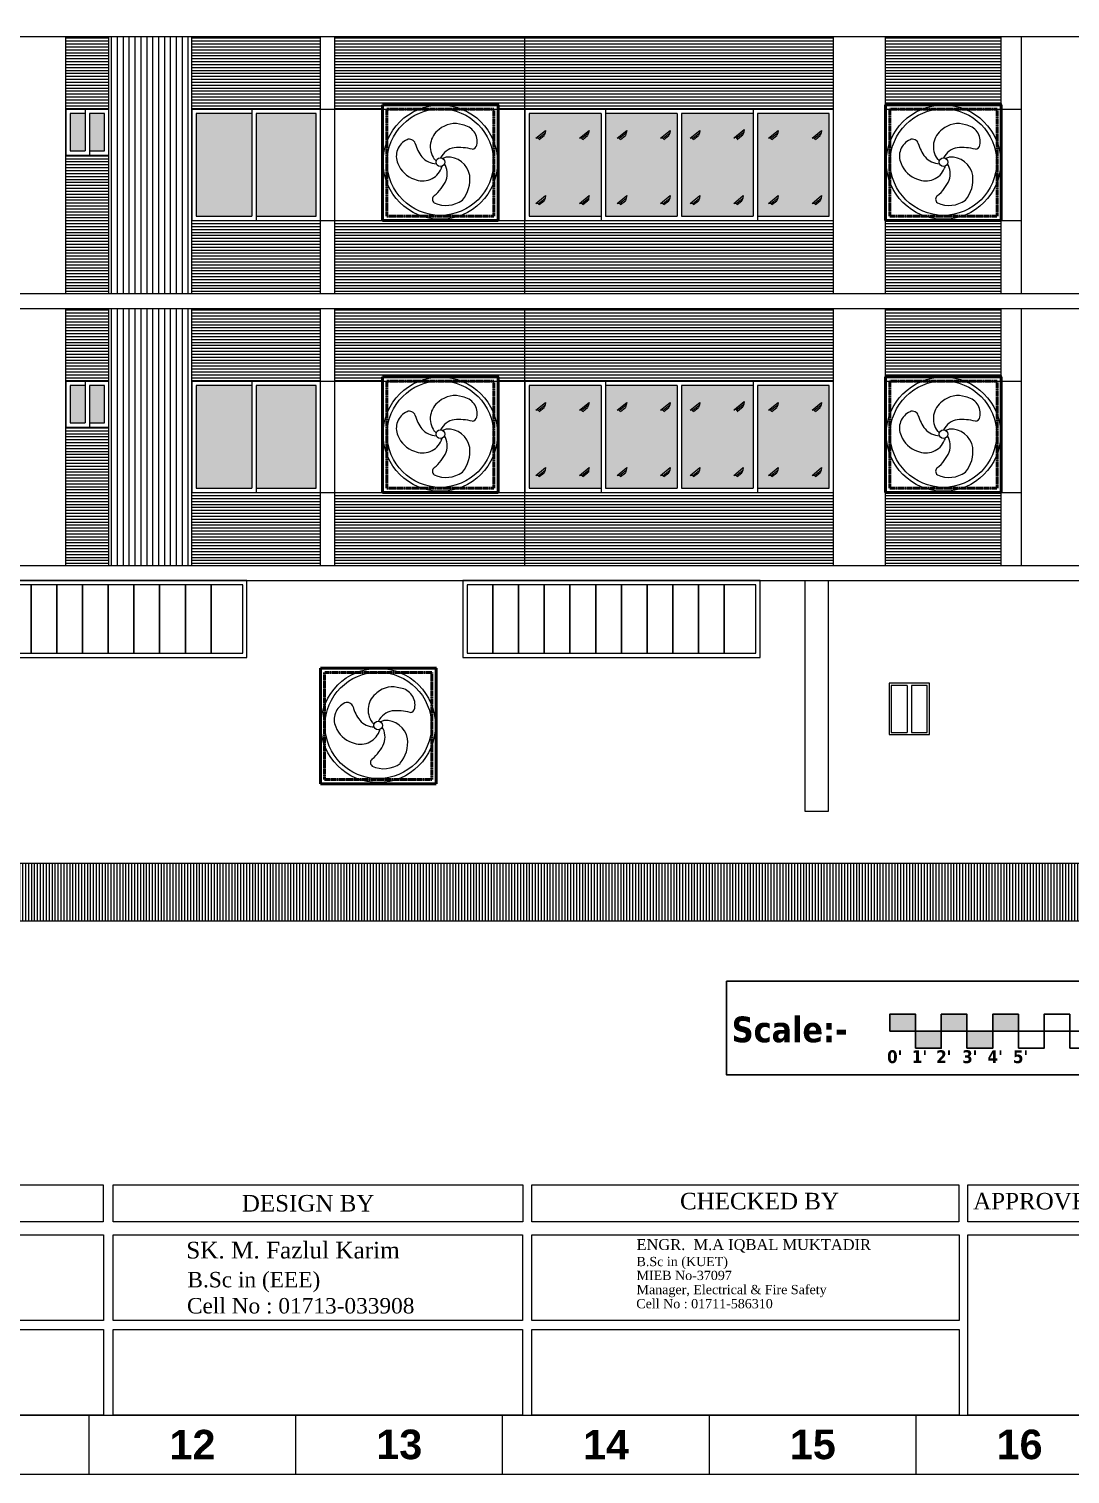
# Model space of a CAD drawing. Header units: inches. Extents: x -250485 to 735580, y -140410 to 288049.
# Drawn here: x 55147 to 55633, y 20940 to 21615 of the extents above; entities that cross this region are included whole.
import ezdxf

# ---------------------------------------------------------------- set-up
doc = ezdxf.new("R2010")
doc.units = ezdxf.units.IN
doc.header["$MEASUREMENT"] = 0
doc.linetypes.add('BORDER2', pattern=[0.875, 0.25, -0.125, 0.25, -0.125, 0, -0.125])
for name, color, linetype, lineweight in [('AN-TEXT', 251, 'Continuous', 15), ('DIM 01', 250, 'Continuous', 9), ('DIM_WORKING', 7, 'Continuous', 0), ('FIX', 251, 'Continuous', 0), ('Inline', 7, 'Continuous', 0), ('Layer1', 134, 'Continuous', 0), ('Line.1', 36, 'Continuous', 0), ('MAN', 215, 'Continuous', 0), ('Outline', 7, 'Continuous', 0), ('Rack', 160, 'BORDER2', 0), ('Scale', 7, 'Continuous', 0), ('Scale_Text', 7, 'Continuous', 0), ('St_Rod-Dim', 190, 'Continuous', 0), ('TEXT_TITLEBOX', 7, 'Continuous', 13), ('Titelblk', 7, 'Continuous', 25), ('TITLE', 7, 'Continuous', 20), ('Win', 5, 'Continuous', 0), ('window', 140, 'Continuous', 0)]:
    doc.layers.add(name, color=color, linetype=linetype, lineweight=lineweight)
doc.styles.add('isop', font='isocpeur.ttf')
doc.styles.add('SHT-TEXT-1', font='times.ttf', dxfattribs={"height": 12})
doc.styles.get("Standard").update_dxf_attribs({"font": 'arialbd.ttf', "height": 24})
pattern_1 = [(0, (46573.8017, 18050.0382), (4e-16, 1.375), [])]
pattern_2 = [(270, (44301.1029, 24567.6577), (2.75, -7e-16), [])]
pattern_3 = [(0, (46573.8017, 18177.0382), (4e-16, 1.375), [])]

# ---------------------------------------------------------------- blocks, each defined once
blk = doc.blocks.new('g8')
at = {"layer": 'Rack', "lineweight": 50}
for p, q in [((-2237.15, -159.93), (-2182.83, -159.93)), ((-2183.15, -159.93), (-2237.15, -159.93)), ((-2237.15, -159.93), (-2237.15, -213.93)), ((-2237.15, -159.93), (-2183.15, -159.93)), ((-2237.15, -213.93), (-2237.15, -159.93)), ((-2185.15, -161.93), (-2235.15, -161.93)), ((-2235.15, -161.93), (-2235.15, -211.93)), ((-2185.15, -211.93), (-2185.15, -161.93)), ((-2183.15, -213.93), (-2183.15, -159.93)), ((-2183.15, -159.93), (-2183.15, -213.93)), ((-2237.15, -213.93), (-2183.15, -213.93)), ((-2183.15, -213.93), (-2237.15, -213.93)), ((-2235.15, -211.93), (-2185.15, -211.93))]:
    blk.add_line(p, q, dxfattribs=at)
at = {"layer": 'St_Rod-Dim'}
blk.add_circle((-2210.15, -186.63), 2.02, dxfattribs=at)
for centre, radius, start, end in [((-2203.43, -179.61), 10.97, 70.7391, 131.65081), ((-2205.02, -179.42), 9.83, 125.45733, 215.86411), ((-2200.81, -177.04), 7.85, 348.20588, 82.73372), ((-2222.33, -183.81), 8.37, 113.89653, 204.41673), ((-2224.59, -178.77), 2.84, 17.31439, 113.28367), ((-2204.7, -173.24), 17.81, 195.23483, 218.03396), ((-2202.02, -188.79), 9.06, 100.74847, 152.54319), ((-2201.62, -205.54), 25.74, 75.72027, 94.65583), ((-2195.41, -178.28), 2.32, 273.61749, 350.81204), ((-2218.33, -182.76), 12.47, 201.21481, 251.62959), ((-2211.86, -178.3), 9.06, 220.74847, 268.97354), ((-2223.6, -197.06), 15.93, 43.69926, 48.22003), ((-2213.52, -187.08), 4.53, 327.67715, 343.07376), ((-2206.3, -190.13), 5.87, 101.26979, 117.92253), ((-2216.03, -192.07), 9.06, 340.74847, 31.19176), ((-2206.54, -194.55), 10.22, 9.73521, 95.06303), ((-2218.4, -186.05), 9.37, 245.71292, 338.35315), ((-2225.17, -187.27), 19.34, 309.05993, 336.23344), ((-2211.55, -194.62), 15.19, 320.24426, 6.80133), ((-2211.73, -203.94), 2.07, 127.27682, 232.90318), ((-2207.47, -194.06), 12.78, 244.47868, 306.47052)]:
    blk.add_arc(centre, radius, start, end, dxfattribs=at)
at = {"layer": 'Win'}
for radius in [26.7, 24.85]:
    blk.add_circle((-2210.15, -186.63), radius, dxfattribs=at)
blk = doc.blocks.new('PAGE')
at = {"layer": 'Inline', "color": 252, "lineweight": 15}
blk.add_lwpolyline([(178051640.63, 22656441.11), (178051640.63, 22657235.79), (178050505.36, 22657235.79), (178050505.36, 22656441.11)], close=True, dxfattribs=at)
at = {"layer": 'Outline', "color": 252, "lineweight": 15}
blk.add_line((178050483.42, 22656424.24), (178051662.57, 22656424.24), dxfattribs=at)
at = {"layer": 'Scale', "color": 252, "lineweight": 9}
for p, q in [((178051131.99, 22656424.24), (178051131.99, 22656441.11)), ((178051190.99, 22656424.24), (178051190.99, 22656441.11)), ((178051249.99, 22656424.24), (178051249.99, 22656441.11)), ((178051308.99, 22656424.24), (178051308.99, 22656441.11)), ((178051367.98, 22656424.24), (178051367.98, 22656441.11))]:
    blk.add_line(p, q, dxfattribs=at)
at = {"layer": 'Scale_Text', "color": 252, "lineweight": 13, "char_height": 8.435, "width": 2.5102, "attachment_point": 5}
for s, insert in [('12', (178051161.49, 22656432.67)), ('13', (178051220.49, 22656432.67)), ('14', (178051279.49, 22656432.67)), ('15', (178051338.49, 22656432.67)), ('16', (178051397.48, 22656432.67))]:
    blk.add_mtext(s, dxfattribs=dict(at, insert=insert))
blk = doc.blocks.new('Title')
at = {"layer": 'Titelblk', "color": 3, "linetype": 'Continuous', "lineweight": 0, "xscale": 3.014611567961765, "yscale": 3.014611567959946, "zscale": 3.014611567966516}
blk.add_blockref('PAGE', (-536855255.8, -68388224), dxfattribs=at)

msp = doc.modelspace()

# ---------------------------------------------------------------- hatches: boundary and pattern name
at = {"layer": 'DIM 01', "lineweight": -2}
h = msp.add_hatch(color=2, dxfattribs=at)
h.dxf.hatch_style = 1
h.paths.add_polyline_path([(55560.75, 21146.63), (55560.75, 21154.57), (55548.75, 21154.57), (55548.75, 21146.63)])
h.paths.add_polyline_path([(55584.75, 21146.63), (55584.75, 21154.57), (55572.75, 21154.57), (55572.75, 21146.63)])
h.paths.add_polyline_path([(55596.75, 21138.68), (55596.75, 21146.63), (55584.75, 21146.63), (55584.75, 21138.68)])
h.paths.add_polyline_path([(55560.75, 21146.63), (55560.75, 21138.68), (55572.75, 21138.68), (55572.75, 21146.63)])
h.paths.add_polyline_path([(55608.75, 21146.63), (55608.75, 21154.57), (55596.75, 21154.57), (55596.75, 21146.63)])
at = {"layer": 'DIM_WORKING', "ltscale": 30}
h = msp.add_hatch(color=256, dxfattribs=at)
h.set_gradient(color1=(191, 203, 212), one_color=1, tint=1, name='CURVED')
h.paths.add_polyline_path([(55173.25, 21575.15), (55166.25, 21575.15), (55166.25, 21557.66), (55173.25, 21557.66)])
h.paths.add_polyline_path([(55182.25, 21575.15), (55175.25, 21575.15), (55175.25, 21557.66), (55182.25, 21557.66)])
h = msp.add_hatch(color=256, dxfattribs=at)
h.set_gradient(color1=(191, 203, 212), one_color=1, tint=1, name='CURVED')
h.paths.add_polyline_path([(55281, 21575.15), (55253, 21575.15), (55253, 21527.15), (55281, 21527.15)])
h.paths.add_polyline_path([(55251, 21575.15), (55225, 21575.15), (55225, 21527.15), (55251, 21527.15)])
h = msp.add_hatch(color=256, dxfattribs=at)
h.set_gradient(color1=(191, 203, 212), one_color=1, tint=1, name='CURVED')
h.paths.add_polyline_path([(55414, 21575.15), (55380.5, 21575.15), (55380.5, 21527.15), (55414, 21527.15)])
h.paths.add_polyline_path([(55403.9, 21563.61), (55408.38, 21567.27), (55408.14, 21566.1), (55407.74, 21564.87), (55405.45, 21563.07), (55405, 21563.63)], flags=16)
h.paths.add_polyline_path([(55387.47, 21564.87), (55385.18, 21563.07), (55384.74, 21563.63), (55383.63, 21563.61), (55388.11, 21567.27), (55387.87, 21566.1)], flags=16)
h.paths.add_polyline_path([(55408.38, 21536.83), (55408.14, 21535.66), (55408.14, 21534.74), (55407.74, 21534.43), (55405.45, 21532.63), (55405.01, 21533.2), (55403.93, 21533.2)], flags=16)
h.paths.add_polyline_path([(55388.11, 21536.83), (55387.87, 21535.66), (55387.47, 21534.43), (55385.18, 21532.63), (55384.74, 21533.19), (55383.63, 21533.17)], flags=16)
h.paths.add_polyline_path([(55416, 21527.15), (55449.5, 21527.15), (55449.5, 21575.15), (55416, 21575.15)])
h.paths.add_polyline_path([(55423.09, 21563.07), (55422.65, 21563.63), (55421.54, 21563.61), (55426.02, 21567.27), (55425.78, 21566.1), (55425.39, 21564.87)], flags=16)
h.paths.add_polyline_path([(55426.02, 21536.83), (55425.78, 21535.66), (55425.39, 21534.43), (55423.09, 21532.63), (55422.65, 21533.19), (55421.54, 21533.17)], flags=16)
h.paths.add_polyline_path([(55441.81, 21563.61), (55446.29, 21567.27), (55446.05, 21566.1), (55445.65, 21564.87), (55443.36, 21563.07), (55442.92, 21563.63)], flags=16)
h.paths.add_polyline_path([(55441.81, 21533.17), (55446.29, 21536.83), (55446.05, 21535.66), (55445.65, 21534.43), (55443.36, 21532.63), (55442.92, 21533.19)], flags=16)
h.paths.add_polyline_path([(55451.5, 21527.15), (55485, 21527.15), (55485, 21575.15), (55451.5, 21575.15)])
h.paths.add_polyline_path([(55460.12, 21536.83), (55459.87, 21535.66), (55459.48, 21534.43), (55457.18, 21532.63), (55456.74, 21533.19), (55455.63, 21533.17)], flags=16)
h.paths.add_polyline_path([(55457.18, 21563.07), (55456.74, 21563.63), (55455.63, 21563.61), (55460.12, 21567.27), (55459.87, 21566.1), (55459.48, 21564.87)], flags=16)
h.paths.add_polyline_path([(55480.16, 21565.21), (55477.86, 21563.4), (55477.45, 21563.07), (55479.74, 21564.87)], flags=16)
h.paths.add_polyline_path([(55475.9, 21533.17), (55480.38, 21536.83), (55480.14, 21535.66), (55479.74, 21534.43), (55477.45, 21532.63), (55477.01, 21533.19)], flags=16)
h.paths.add_polyline_path([(55520.5, 21575.15), (55487, 21575.15), (55487, 21527.15), (55520.5, 21527.15)])
h.paths.add_polyline_path([(55496.66, 21536.83), (55496.42, 21535.66), (55496.02, 21534.43), (55493.73, 21532.63), (55493.28, 21533.19), (55492.18, 21533.17)], flags=16)
h.paths.add_polyline_path([(55516.93, 21536.83), (55516.69, 21535.66), (55516.29, 21534.43), (55514, 21532.63), (55513.55, 21533.19), (55512.45, 21533.17)], flags=16)
h.paths.add_polyline_path([(55512.45, 21563.61), (55516.93, 21567.27), (55516.69, 21566.1), (55516.29, 21564.87), (55514, 21563.07), (55513.55, 21563.63)], flags=16)
h.paths.add_polyline_path([(55493.73, 21563.07), (55493.28, 21563.63), (55492.18, 21563.61), (55496.66, 21567.27), (55496.42, 21566.1), (55496.02, 21564.87)], flags=16)
h = msp.add_hatch(color=256, dxfattribs=at)
h.set_gradient(color1=(191, 203, 212), one_color=1, tint=1, name='CURVED')
h.paths.add_polyline_path([(55173.25, 21448.15), (55166.25, 21448.15), (55166.25, 21430.66), (55173.25, 21430.66)])
h.paths.add_polyline_path([(55182.25, 21448.15), (55175.25, 21448.15), (55175.25, 21430.66), (55182.25, 21430.66)])
h = msp.add_hatch(color=256, dxfattribs=at)
h.set_gradient(color1=(191, 203, 212), one_color=1, tint=1, name='CURVED')
h.paths.add_polyline_path([(55281, 21448.15), (55253, 21448.15), (55253, 21400.15), (55281, 21400.15)])
h.paths.add_polyline_path([(55251, 21448.15), (55225, 21448.15), (55225, 21400.15), (55251, 21400.15)])
h = msp.add_hatch(color=256, dxfattribs=at)
h.set_gradient(color1=(191, 203, 212), one_color=1, tint=1, name='CURVED')
h.paths.add_polyline_path([(55414, 21448.15), (55380.5, 21448.15), (55380.5, 21400.15), (55414, 21400.15)])
h.paths.add_polyline_path([(55403.9, 21436.61), (55408.38, 21440.27), (55408.14, 21439.1), (55407.74, 21437.87), (55405.45, 21436.07), (55405, 21436.63)], flags=16)
h.paths.add_polyline_path([(55387.47, 21437.87), (55385.18, 21436.07), (55384.74, 21436.63), (55383.63, 21436.61), (55388.11, 21440.27), (55387.87, 21439.1)], flags=16)
h.paths.add_polyline_path([(55408.38, 21409.83), (55408.14, 21408.66), (55408.14, 21407.74), (55407.74, 21407.43), (55405.45, 21405.63), (55405.01, 21406.2), (55403.93, 21406.2)], flags=16)
h.paths.add_polyline_path([(55388.11, 21409.83), (55387.87, 21408.66), (55387.47, 21407.43), (55385.18, 21405.63), (55384.74, 21406.19), (55383.63, 21406.17)], flags=16)
h.paths.add_polyline_path([(55416, 21400.15), (55449.5, 21400.15), (55449.5, 21448.15), (55416, 21448.15)])
h.paths.add_polyline_path([(55423.09, 21436.07), (55422.65, 21436.63), (55421.54, 21436.61), (55426.02, 21440.27), (55425.78, 21439.1), (55425.39, 21437.87)], flags=16)
h.paths.add_polyline_path([(55426.02, 21409.83), (55425.78, 21408.66), (55425.39, 21407.43), (55423.09, 21405.63), (55422.65, 21406.19), (55421.54, 21406.17)], flags=16)
h.paths.add_polyline_path([(55441.81, 21436.61), (55446.29, 21440.27), (55446.05, 21439.1), (55445.65, 21437.87), (55443.36, 21436.07), (55442.92, 21436.63)], flags=16)
h.paths.add_polyline_path([(55441.81, 21406.17), (55446.29, 21409.83), (55446.05, 21408.66), (55445.65, 21407.43), (55443.36, 21405.63), (55442.92, 21406.19)], flags=16)
h.paths.add_polyline_path([(55451.5, 21400.15), (55485, 21400.15), (55485, 21448.15), (55451.5, 21448.15)])
h.paths.add_polyline_path([(55460.12, 21409.83), (55459.87, 21408.66), (55459.48, 21407.43), (55457.18, 21405.63), (55456.74, 21406.19), (55455.63, 21406.17)], flags=16)
h.paths.add_polyline_path([(55457.18, 21436.07), (55456.74, 21436.63), (55455.63, 21436.61), (55460.12, 21440.27), (55459.87, 21439.1), (55459.48, 21437.87)], flags=16)
h.paths.add_polyline_path([(55480.16, 21438.21), (55477.86, 21436.4), (55477.45, 21436.07), (55479.74, 21437.87)], flags=16)
h.paths.add_polyline_path([(55475.9, 21406.17), (55480.38, 21409.83), (55480.14, 21408.66), (55479.74, 21407.43), (55477.45, 21405.63), (55477.01, 21406.19)], flags=16)
h.paths.add_polyline_path([(55520.5, 21448.15), (55487, 21448.15), (55487, 21400.15), (55520.5, 21400.15)])
h.paths.add_polyline_path([(55496.66, 21409.83), (55496.42, 21408.66), (55496.02, 21407.43), (55493.73, 21405.63), (55493.28, 21406.19), (55492.18, 21406.17)], flags=16)
h.paths.add_polyline_path([(55516.93, 21409.83), (55516.69, 21408.66), (55516.29, 21407.43), (55514, 21405.63), (55513.55, 21406.19), (55512.45, 21406.17)], flags=16)
h.paths.add_polyline_path([(55512.45, 21436.61), (55516.93, 21440.27), (55516.69, 21439.1), (55516.29, 21437.87), (55514, 21436.07), (55513.55, 21436.63)], flags=16)
h.paths.add_polyline_path([(55493.73, 21436.07), (55493.28, 21436.63), (55492.18, 21436.61), (55496.66, 21440.27), (55496.42, 21439.1), (55496.02, 21437.87)], flags=16)
at = {"layer": 'FIX', "ltscale": 30}
h = msp.add_hatch(dxfattribs=at)
h.set_pattern_fill('ANSI31', color=256, scale=11, angle=315, style=0)
h.set_pattern_definition(pattern_3)
h.paths.add_polyline_path([(55184.25, 21611.15), (55164.25, 21611.15), (55164.25, 21577.15), (55184.25, 21577.15)])
h = msp.add_hatch(dxfattribs=at)
h.set_pattern_fill('ANSI31', color=256, scale=11, angle=315, style=0)
h.set_pattern_definition(pattern_3)
h.paths.add_polyline_path([(55283, 21611.15), (55223, 21611.15), (55223, 21577.15), (55283, 21577.15)])
h = msp.add_hatch(dxfattribs=at)
h.set_pattern_fill('ANSI31', color=256, scale=11, angle=315, style=0)
h.set_pattern_definition(pattern_3)
h.paths.add_polyline_path([(55378.5, 21611.15), (55289.75, 21611.15), (55289.75, 21577.15), (55312, 21577.15), (55312, 21579.15), (55366, 21579.15), (55366, 21577.15), (55378.5, 21577.15)])
h = msp.add_hatch(dxfattribs=at)
h.set_pattern_fill('ANSI31', color=256, scale=11, angle=315, style=0)
h.set_pattern_definition(pattern_3)
h.paths.add_polyline_path([(55522.5, 21611.15), (55378.5, 21611.15), (55378.5, 21577.15), (55522.5, 21577.15)])
h = msp.add_hatch(dxfattribs=at)
h.set_pattern_fill('ANSI31', color=256, scale=11, angle=315, style=0)
h.set_pattern_definition(pattern_3)
h.paths.add_polyline_path([(55600.79, 21611.15), (55546.79, 21611.15), (55546.79, 21579.15), (55600.79, 21579.15)])
h = msp.add_hatch(dxfattribs=at)
h.set_pattern_fill('ANSI31', color=256, scale=11, angle=315, style=0)
h.set_pattern_definition(pattern_3)
h.paths.add_polyline_path([(55184.25, 21555.66), (55164.25, 21555.66), (55164.25, 21491.15), (55184.25, 21491.15)])
h = msp.add_hatch(dxfattribs=at)
h.set_pattern_fill('ANSI31', color=256, scale=11, angle=315, style=0)
h.set_pattern_definition(pattern_3)
h.paths.add_polyline_path([(55283, 21525.15), (55223, 21525.15), (55223, 21491.15), (55283, 21491.15)])
h = msp.add_hatch(dxfattribs=at)
h.set_pattern_fill('ANSI31', color=256, scale=11, angle=315, style=0)
h.set_pattern_definition(pattern_3)
h.paths.add_polyline_path([(55378.5, 21525.15), (55289.75, 21525.15), (55289.75, 21491.15), (55378.5, 21491.15)])
h = msp.add_hatch(dxfattribs=at)
h.set_pattern_fill('ANSI31', color=256, scale=11, angle=315, style=0)
h.set_pattern_definition(pattern_3)
h.paths.add_polyline_path([(55522.5, 21525.15), (55378.5, 21525.15), (55378.5, 21491.15), (55522.5, 21491.15)])
h = msp.add_hatch(dxfattribs=at)
h.set_pattern_fill('ANSI31', color=256, scale=11, angle=315, style=0)
h.set_pattern_definition(pattern_3)
h.paths.add_polyline_path([(55600.79, 21525.15), (55546.79, 21525.15), (55546.79, 21491.15), (55600.79, 21491.15)])
h = msp.add_hatch(dxfattribs=at)
h.set_pattern_fill('ANSI31', color=256, scale=11, angle=315, style=0)
h.set_pattern_definition(pattern_1)
h.paths.add_polyline_path([(55184.25, 21484.15), (55164.25, 21484.15), (55164.25, 21450.15), (55184.25, 21450.15)])
h = msp.add_hatch(dxfattribs=at)
h.set_pattern_fill('ANSI31', color=256, scale=11, angle=315, style=0)
h.set_pattern_definition(pattern_1)
h.paths.add_polyline_path([(55283, 21484.15), (55223, 21484.15), (55223, 21450.15), (55283, 21450.15)])
h = msp.add_hatch(dxfattribs=at)
h.set_pattern_fill('ANSI31', color=256, scale=11, angle=315, style=0)
h.set_pattern_definition(pattern_1)
h.paths.add_polyline_path([(55378.5, 21484.15), (55289.75, 21484.15), (55289.75, 21450.15), (55312, 21450.15), (55312, 21452.15), (55366, 21452.15), (55366, 21450.15), (55378.5, 21450.15)])
h = msp.add_hatch(dxfattribs=at)
h.set_pattern_fill('ANSI31', color=256, scale=11, angle=315, style=0)
h.set_pattern_definition(pattern_1)
h.paths.add_polyline_path([(55522.5, 21484.15), (55378.5, 21484.15), (55378.5, 21450.15), (55522.5, 21450.15)])
h = msp.add_hatch(dxfattribs=at)
h.set_pattern_fill('ANSI31', color=256, scale=11, angle=315, style=0)
h.set_pattern_definition(pattern_1)
h.paths.add_polyline_path([(55600.79, 21484.15), (55546.79, 21484.15), (55546.79, 21452.15), (55600.79, 21452.15)])
h = msp.add_hatch(dxfattribs=at)
h.set_pattern_fill('ANSI31', color=256, scale=11, angle=315, style=0)
h.set_pattern_definition(pattern_1)
h.paths.add_polyline_path([(55184.25, 21428.66), (55164.25, 21428.66), (55164.25, 21364.15), (55184.25, 21364.15)])
h = msp.add_hatch(dxfattribs=at)
h.set_pattern_fill('ANSI31', color=256, scale=11, angle=315, style=0)
h.set_pattern_definition(pattern_1)
h.paths.add_polyline_path([(55283, 21398.15), (55223, 21398.15), (55223, 21364.15), (55283, 21364.15)])
h = msp.add_hatch(dxfattribs=at)
h.set_pattern_fill('ANSI31', color=256, scale=11, angle=315, style=0)
h.set_pattern_definition(pattern_1)
h.paths.add_polyline_path([(55378.5, 21398.15), (55289.75, 21398.15), (55289.75, 21364.15), (55378.5, 21364.15)])
h = msp.add_hatch(dxfattribs=at)
h.set_pattern_fill('ANSI31', color=256, scale=11, angle=315, style=0)
h.set_pattern_definition(pattern_1)
h.paths.add_polyline_path([(55522.5, 21398.15), (55378.5, 21398.15), (55378.5, 21364.15), (55522.5, 21364.15)])
h = msp.add_hatch(dxfattribs=at)
h.set_pattern_fill('ANSI31', color=256, scale=11, angle=315, style=0)
h.set_pattern_definition(pattern_1)
h.paths.add_polyline_path([(55600.79, 21398.15), (55546.79, 21398.15), (55546.79, 21364.15), (55600.79, 21364.15)])
at = {"layer": 'Line.1', "ltscale": 30}
h = msp.add_hatch(dxfattribs=at)
h.set_pattern_fill('ANSI31', color=256, scale=11, angle=225, style=0)
h.set_pattern_definition([(270, (46573.8017, 18050.0382), (1.375, -3e-16), [])])
h.paths.add_polyline_path([(55818.25, 21198.15), (55750, 21225.15), (54297.75, 21225.15), (54240.78, 21198.15)])
at = {"layer": 'MAN', "ltscale": 30}
h = msp.add_hatch(dxfattribs=at)
h.set_pattern_fill('ANSI31', color=256, scale=22, angle=225, style=0)
h.set_pattern_definition(pattern_2)
h.paths.add_polyline_path([(55223, 21611.15), (55184.25, 21611.15), (55184.25, 21491.15), (55223, 21491.15)])
h = msp.add_hatch(dxfattribs=at)
h.set_pattern_fill('ANSI31', color=256, scale=22, angle=225, style=0)
h.set_pattern_definition(pattern_2)
h.paths.add_polyline_path([(55223, 21484.15), (55184.25, 21484.15), (55184.25, 21364.15), (55223, 21364.15)])

# ---------------------------------------------------------------- linework, layer by layer
at = {"layer": 'DIM 01', "color": 7, "lineweight": -2}
for points in [[(55472.61, 21170.05), (55805.24, 21170.05), (55805.24, 21126.28), (55472.61, 21126.28)], [(55548.75, 21146.63), (55560.75, 21146.63), (55560.75, 21154.57), (55548.75, 21154.57)], [(55572.75, 21146.63), (55584.75, 21146.63), (55584.75, 21154.57), (55572.75, 21154.57)], [(55596.75, 21146.63), (55608.75, 21146.63), (55608.75, 21154.57), (55596.75, 21154.57)], [(55620.75, 21146.63), (55632.75, 21146.63), (55632.75, 21154.57), (55620.75, 21154.57)], [(55560.75, 21138.68), (55572.75, 21138.68), (55572.75, 21146.63), (55560.75, 21146.63)], [(55584.75, 21138.68), (55596.75, 21138.68), (55596.75, 21146.63), (55584.75, 21146.63)], [(55608.75, 21138.68), (55620.75, 21138.68), (55620.75, 21146.63), (55608.75, 21146.63)], [(55632.75, 21138.68), (55644.75, 21138.68), (55644.75, 21146.63), (55632.75, 21146.63)]]:
    msp.add_lwpolyline(points, close=True, dxfattribs=at)
at = {"layer": 'DIM_WORKING', "ltscale": 30}
for points in [[(55366, 21579.15), (55312, 21579.15), (55312, 21525.15), (55366, 21525.15)], [(55600.79, 21579.15), (55546.79, 21579.15), (55546.79, 21525.15), (55600.79, 21525.15)], [(55366, 21452.15), (55312, 21452.15), (55312, 21398.15), (55366, 21398.15)], [(55600.79, 21452.15), (55546.79, 21452.15), (55546.79, 21398.15), (55600.79, 21398.15)], [(55337, 21316.15), (55283, 21316.15), (55283, 21262.15), (55337, 21262.15)]]:
    msp.add_lwpolyline(points, close=True, dxfattribs=at)
for points in [[(54297.75, 21364.15), (55750, 21364.15)], [(54297.75, 21357.15), (55750, 21357.15)]]:
    msp.add_lwpolyline(points, dxfattribs=at)
at = {"layer": 'FIX', "ltscale": 30}
for p, q in [((55164.25, 21491.15), (55164.25, 21611.15)), ((55184.25, 21491.15), (55184.25, 21611.15)), ((55223, 21491.15), (55223, 21611.15)), ((55283, 21491.15), (55283, 21611.15)), ((55289.75, 21491.15), (55289.75, 21611.15)), ((55378.5, 21491.15), (55378.5, 21611.15)), ((55522.5, 21491.15), (55522.5, 21611.15)), ((55546.79, 21491.15), (55546.79, 21611.15)), ((55600.79, 21491.15), (55600.79, 21611.15)), ((55610.25, 21491.15), (55610.25, 21611.15)), ((55164.25, 21364.15), (55164.25, 21484.15)), ((55184.25, 21364.15), (55184.25, 21484.15)), ((55223, 21364.15), (55223, 21484.15)), ((55283, 21364.15), (55283, 21484.15)), ((55289.75, 21364.15), (55289.75, 21484.15)), ((55378.5, 21364.15), (55378.5, 21484.15)), ((55522.5, 21364.15), (55522.5, 21484.15)), ((55546.79, 21364.15), (55546.79, 21484.15)), ((55600.79, 21364.15), (55600.79, 21484.15)), ((55610.25, 21364.15), (55610.25, 21484.15))]:
    msp.add_line(p, q, dxfattribs=at)
for points in [[(55223, 21577.15), (55522.5, 21577.15)], [(55546.79, 21577.15), (55610.25, 21577.15)], [(55223, 21525.15), (55522.5, 21525.15)], [(55546.79, 21525.15), (55610.25, 21525.15)], [(54491.25, 21491.15), (55786, 21491.15)], [(55223, 21450.15), (55522.5, 21450.15)], [(55546.79, 21450.15), (55610.25, 21450.15)], [(55223, 21398.15), (55522.5, 21398.15)], [(55546.79, 21398.15), (55610.25, 21398.15)], [(54297.75, 21364.15), (55786, 21364.15)], [(54297.75, 21225.15), (55750, 21225.15)]]:
    msp.add_lwpolyline(points, dxfattribs=at)
at = {"layer": 'Layer1', "ltscale": 30}
for p, q in [((55383.63, 21563.61), (55388.11, 21567.27)), ((55384.74, 21563.64), (55387.87, 21566.1)), ((55387.87, 21566.1), (55387.47, 21564.87)), ((55388.11, 21567.27), (55387.87, 21566.1)), ((55403.9, 21563.61), (55408.38, 21567.27)), ((55403.9, 21563.61), (55408.38, 21567.27)), ((55405.01, 21563.64), (55408.14, 21566.1)), ((55405.01, 21563.64), (55408.14, 21566.1)), ((55408.14, 21566.1), (55407.74, 21564.87)), ((55408.38, 21567.27), (55408.14, 21566.1)), ((55421.54, 21563.61), (55426.02, 21567.27)), ((55421.54, 21563.61), (55426.02, 21567.27)), ((55422.66, 21563.64), (55425.78, 21566.1)), ((55422.66, 21563.64), (55425.78, 21566.1)), ((55425.78, 21566.1), (55425.39, 21564.87)), ((55426.02, 21567.27), (55425.78, 21566.1)), ((55441.81, 21563.61), (55446.29, 21567.27)), ((55441.81, 21563.61), (55446.29, 21567.27)), ((55442.92, 21563.64), (55446.05, 21566.1)), ((55442.92, 21563.64), (55446.05, 21566.1)), ((55446.05, 21566.1), (55445.65, 21564.87)), ((55446.29, 21567.27), (55446.05, 21566.1)), ((55455.63, 21563.61), (55460.12, 21567.27)), ((55455.63, 21563.61), (55460.12, 21567.27)), ((55456.75, 21563.64), (55459.87, 21566.1)), ((55456.75, 21563.64), (55459.87, 21566.1)), ((55459.87, 21566.1), (55459.48, 21564.87)), ((55460.12, 21567.27), (55459.87, 21566.1)), ((55475.9, 21563.61), (55480.38, 21567.27)), ((55476.31, 21563.95), (55480.8, 21567.61)), ((55477.02, 21563.64), (55480.14, 21566.1)), ((55477.43, 21563.97), (55480.55, 21566.44)), ((55480.55, 21566.44), (55480.16, 21565.21)), ((55480.8, 21567.61), (55480.55, 21566.44)), ((55492.18, 21563.61), (55496.66, 21567.27)), ((55492.18, 21563.61), (55496.66, 21567.27)), ((55493.29, 21563.64), (55496.42, 21566.1)), ((55493.29, 21563.64), (55496.42, 21566.1)), ((55496.42, 21566.1), (55496.02, 21564.87)), ((55496.66, 21567.27), (55496.42, 21566.1)), ((55512.45, 21563.61), (55516.93, 21567.27)), ((55512.45, 21563.61), (55516.93, 21567.27)), ((55513.56, 21563.64), (55516.69, 21566.1)), ((55513.56, 21563.64), (55516.69, 21566.1)), ((55516.69, 21566.1), (55516.29, 21564.87)), ((55516.93, 21567.27), (55516.69, 21566.1)), ((55384.74, 21563.63), (55383.63, 21563.61)), ((55385.18, 21563.07), (55384.74, 21563.63)), ((55385.18, 21563.07), (55387.47, 21564.87)), ((55405, 21563.63), (55403.9, 21563.61)), ((55405.45, 21563.07), (55405, 21563.63)), ((55405.45, 21563.07), (55407.74, 21564.87)), ((55405.45, 21563.07), (55407.74, 21564.87)), ((55422.65, 21563.63), (55421.54, 21563.61)), ((55423.09, 21563.07), (55422.65, 21563.63)), ((55423.09, 21563.07), (55425.39, 21564.87)), ((55423.09, 21563.07), (55425.39, 21564.87)), ((55442.92, 21563.63), (55441.81, 21563.61)), ((55443.36, 21563.07), (55442.92, 21563.63)), ((55443.36, 21563.07), (55445.65, 21564.87)), ((55443.36, 21563.07), (55445.65, 21564.87)), ((55456.74, 21563.63), (55455.63, 21563.61)), ((55457.18, 21563.07), (55456.74, 21563.63)), ((55457.18, 21563.07), (55459.48, 21564.87)), ((55457.18, 21563.07), (55459.48, 21564.87)), ((55477.42, 21563.97), (55476.31, 21563.95)), ((55477.86, 21563.4), (55477.42, 21563.97)), ((55477.45, 21563.07), (55479.74, 21564.87)), ((55477.86, 21563.4), (55480.16, 21565.21)), ((55493.28, 21563.63), (55492.18, 21563.61)), ((55493.73, 21563.07), (55493.28, 21563.63)), ((55493.73, 21563.07), (55496.02, 21564.87)), ((55493.73, 21563.07), (55496.02, 21564.87)), ((55513.55, 21563.63), (55512.45, 21563.61)), ((55514, 21563.07), (55513.55, 21563.63)), ((55514, 21563.07), (55516.29, 21564.87)), ((55514, 21563.07), (55516.29, 21564.87)), ((55383.63, 21533.17), (55388.11, 21536.83)), ((55383.63, 21533.17), (55388.11, 21536.83)), ((55384.74, 21533.19), (55383.63, 21533.17)), ((55384.74, 21533.2), (55387.87, 21535.66)), ((55384.74, 21533.2), (55387.87, 21535.66)), ((55385.18, 21532.63), (55384.74, 21533.19)), ((55385.18, 21532.63), (55387.47, 21534.43)), ((55385.18, 21532.63), (55387.47, 21534.43)), ((55387.87, 21535.66), (55387.47, 21534.43)), ((55388.11, 21536.83), (55387.87, 21535.66)), ((55403.9, 21533.17), (55408.38, 21536.83)), ((55405.01, 21533.2), (55403.9, 21533.2)), ((55405.01, 21533.2), (55408.14, 21535.66)), ((55405.45, 21532.63), (55405.01, 21533.2)), ((55405.45, 21532.63), (55407.74, 21534.43)), ((55407.74, 21534.43), (55405.45, 21532.63)), ((55408.14, 21534.74), (55407.74, 21534.43)), ((55408.38, 21536.83), (55408.14, 21535.66)), ((55408.14, 21535.66), (55408.14, 21534.74)), ((55421.54, 21533.17), (55426.02, 21536.83)), ((55421.54, 21533.17), (55426.02, 21536.83)), ((55422.65, 21533.19), (55421.54, 21533.17)), ((55423.09, 21532.63), (55422.65, 21533.19)), ((55422.66, 21533.2), (55425.78, 21535.66)), ((55422.66, 21533.2), (55425.78, 21535.66)), ((55423.09, 21532.63), (55425.39, 21534.43)), ((55423.09, 21532.63), (55425.39, 21534.43)), ((55425.78, 21535.66), (55425.39, 21534.43)), ((55426.02, 21536.83), (55425.78, 21535.66)), ((55441.81, 21533.17), (55446.29, 21536.83)), ((55441.81, 21533.17), (55446.29, 21536.83)), ((55442.92, 21533.19), (55441.81, 21533.17)), ((55442.92, 21533.2), (55446.05, 21535.66)), ((55442.92, 21533.2), (55446.05, 21535.66)), ((55443.36, 21532.63), (55442.92, 21533.19)), ((55443.36, 21532.63), (55445.65, 21534.43)), ((55443.36, 21532.63), (55445.65, 21534.43)), ((55446.05, 21535.66), (55445.65, 21534.43)), ((55446.29, 21536.83), (55446.05, 21535.66)), ((55455.63, 21533.17), (55460.12, 21536.83)), ((55455.63, 21533.17), (55460.12, 21536.83)), ((55456.74, 21533.19), (55455.63, 21533.17)), ((55457.18, 21532.63), (55456.74, 21533.19)), ((55456.75, 21533.2), (55459.87, 21535.66)), ((55456.75, 21533.2), (55459.87, 21535.66)), ((55457.18, 21532.63), (55459.48, 21534.43)), ((55457.18, 21532.63), (55459.48, 21534.43)), ((55459.87, 21535.66), (55459.48, 21534.43)), ((55460.12, 21536.83), (55459.87, 21535.66)), ((55475.9, 21533.17), (55480.38, 21536.83)), ((55475.9, 21533.17), (55480.38, 21536.83)), ((55477.01, 21533.19), (55475.9, 21533.17)), ((55477.45, 21532.63), (55477.01, 21533.19)), ((55477.02, 21533.2), (55480.14, 21535.66)), ((55477.02, 21533.2), (55480.14, 21535.66)), ((55477.45, 21532.63), (55479.74, 21534.43)), ((55477.45, 21532.63), (55479.74, 21534.43)), ((55480.14, 21535.66), (55479.74, 21534.43)), ((55480.38, 21536.83), (55480.14, 21535.66)), ((55492.18, 21533.17), (55496.66, 21536.83)), ((55492.18, 21533.17), (55496.66, 21536.83)), ((55493.28, 21533.19), (55492.18, 21533.17)), ((55493.73, 21532.63), (55493.28, 21533.19)), ((55493.29, 21533.2), (55496.42, 21535.66)), ((55493.29, 21533.2), (55496.42, 21535.66)), ((55493.73, 21532.63), (55496.02, 21534.43)), ((55493.73, 21532.63), (55496.02, 21534.43)), ((55496.42, 21535.66), (55496.02, 21534.43)), ((55496.66, 21536.83), (55496.42, 21535.66)), ((55512.45, 21533.17), (55516.93, 21536.83)), ((55512.45, 21533.17), (55516.93, 21536.83)), ((55513.55, 21533.19), (55512.45, 21533.17)), ((55514, 21532.63), (55513.55, 21533.19)), ((55513.56, 21533.2), (55516.69, 21535.66)), ((55513.56, 21533.2), (55516.69, 21535.66)), ((55514, 21532.63), (55516.29, 21534.43)), ((55514, 21532.63), (55516.29, 21534.43)), ((55516.69, 21535.66), (55516.29, 21534.43)), ((55516.93, 21536.83), (55516.69, 21535.66)), ((55383.63, 21436.61), (55388.11, 21440.27)), ((55384.74, 21436.64), (55387.87, 21439.1)), ((55385.18, 21436.07), (55387.47, 21437.87)), ((55387.87, 21439.1), (55387.47, 21437.87)), ((55388.11, 21440.27), (55387.87, 21439.1)), ((55403.9, 21436.61), (55408.38, 21440.27)), ((55403.9, 21436.61), (55408.38, 21440.27)), ((55405.01, 21436.64), (55408.14, 21439.1)), ((55405.01, 21436.64), (55408.14, 21439.1)), ((55405.45, 21436.07), (55407.74, 21437.87)), ((55405.45, 21436.07), (55407.74, 21437.87)), ((55408.14, 21439.1), (55407.74, 21437.87)), ((55408.38, 21440.27), (55408.14, 21439.1)), ((55421.54, 21436.61), (55426.02, 21440.27)), ((55421.54, 21436.61), (55426.02, 21440.27)), ((55422.66, 21436.64), (55425.78, 21439.1)), ((55422.66, 21436.64), (55425.78, 21439.1)), ((55423.09, 21436.07), (55425.39, 21437.87)), ((55423.09, 21436.07), (55425.39, 21437.87)), ((55425.78, 21439.1), (55425.39, 21437.87)), ((55426.02, 21440.27), (55425.78, 21439.1)), ((55441.81, 21436.61), (55446.29, 21440.27)), ((55441.81, 21436.61), (55446.29, 21440.27)), ((55442.92, 21436.64), (55446.05, 21439.1)), ((55442.92, 21436.64), (55446.05, 21439.1)), ((55443.36, 21436.07), (55445.65, 21437.87)), ((55443.36, 21436.07), (55445.65, 21437.87)), ((55446.05, 21439.1), (55445.65, 21437.87)), ((55446.29, 21440.27), (55446.05, 21439.1)), ((55455.63, 21436.61), (55460.12, 21440.27)), ((55455.63, 21436.61), (55460.12, 21440.27)), ((55456.75, 21436.64), (55459.87, 21439.1)), ((55456.75, 21436.64), (55459.87, 21439.1)), ((55457.18, 21436.07), (55459.48, 21437.87)), ((55457.18, 21436.07), (55459.48, 21437.87)), ((55459.87, 21439.1), (55459.48, 21437.87)), ((55460.12, 21440.27), (55459.87, 21439.1)), ((55475.9, 21436.61), (55480.38, 21440.27)), ((55476.31, 21436.95), (55480.8, 21440.61)), ((55477.02, 21436.64), (55480.14, 21439.1)), ((55477.43, 21436.97), (55480.55, 21439.44)), ((55477.45, 21436.07), (55479.74, 21437.87)), ((55477.86, 21436.4), (55480.16, 21438.21)), ((55480.55, 21439.44), (55480.16, 21438.21)), ((55480.8, 21440.61), (55480.55, 21439.44)), ((55492.18, 21436.61), (55496.66, 21440.27)), ((55492.18, 21436.61), (55496.66, 21440.27)), ((55493.29, 21436.64), (55496.42, 21439.1)), ((55493.29, 21436.64), (55496.42, 21439.1)), ((55493.73, 21436.07), (55496.02, 21437.87)), ((55493.73, 21436.07), (55496.02, 21437.87)), ((55496.42, 21439.1), (55496.02, 21437.87)), ((55496.66, 21440.27), (55496.42, 21439.1)), ((55512.45, 21436.61), (55516.93, 21440.27)), ((55512.45, 21436.61), (55516.93, 21440.27)), ((55513.56, 21436.64), (55516.69, 21439.1)), ((55513.56, 21436.64), (55516.69, 21439.1)), ((55514, 21436.07), (55516.29, 21437.87)), ((55514, 21436.07), (55516.29, 21437.87)), ((55516.69, 21439.1), (55516.29, 21437.87)), ((55516.93, 21440.27), (55516.69, 21439.1)), ((55384.74, 21436.63), (55383.63, 21436.61)), ((55385.18, 21436.07), (55384.74, 21436.63)), ((55405, 21436.63), (55403.9, 21436.61)), ((55405.45, 21436.07), (55405, 21436.63)), ((55422.65, 21436.63), (55421.54, 21436.61)), ((55423.09, 21436.07), (55422.65, 21436.63)), ((55442.92, 21436.63), (55441.81, 21436.61)), ((55443.36, 21436.07), (55442.92, 21436.63)), ((55456.74, 21436.63), (55455.63, 21436.61)), ((55457.18, 21436.07), (55456.74, 21436.63)), ((55477.42, 21436.97), (55476.31, 21436.95)), ((55477.86, 21436.4), (55477.42, 21436.97)), ((55493.28, 21436.63), (55492.18, 21436.61)), ((55493.73, 21436.07), (55493.28, 21436.63)), ((55513.55, 21436.63), (55512.45, 21436.61)), ((55514, 21436.07), (55513.55, 21436.63)), ((55383.63, 21406.17), (55388.11, 21409.83)), ((55383.63, 21406.17), (55388.11, 21409.83)), ((55384.74, 21406.19), (55383.63, 21406.17)), ((55384.74, 21406.2), (55387.87, 21408.66)), ((55384.74, 21406.2), (55387.87, 21408.66)), ((55385.18, 21405.63), (55384.74, 21406.19)), ((55385.18, 21405.63), (55387.47, 21407.43)), ((55385.18, 21405.63), (55387.47, 21407.43)), ((55387.87, 21408.66), (55387.47, 21407.43)), ((55388.11, 21409.83), (55387.87, 21408.66)), ((55403.9, 21406.17), (55408.38, 21409.83)), ((55405.01, 21406.2), (55403.9, 21406.2)), ((55405.01, 21406.2), (55408.14, 21408.66)), ((55405.45, 21405.63), (55405.01, 21406.2)), ((55405.45, 21405.63), (55407.74, 21407.43)), ((55407.74, 21407.43), (55405.45, 21405.63)), ((55408.14, 21407.74), (55407.74, 21407.43)), ((55408.38, 21409.83), (55408.14, 21408.66)), ((55408.14, 21408.66), (55408.14, 21407.74)), ((55421.54, 21406.17), (55426.02, 21409.83)), ((55421.54, 21406.17), (55426.02, 21409.83)), ((55422.65, 21406.19), (55421.54, 21406.17)), ((55423.09, 21405.63), (55422.65, 21406.19)), ((55422.66, 21406.2), (55425.78, 21408.66)), ((55422.66, 21406.2), (55425.78, 21408.66)), ((55423.09, 21405.63), (55425.39, 21407.43)), ((55423.09, 21405.63), (55425.39, 21407.43)), ((55425.78, 21408.66), (55425.39, 21407.43)), ((55426.02, 21409.83), (55425.78, 21408.66)), ((55441.81, 21406.17), (55446.29, 21409.83)), ((55441.81, 21406.17), (55446.29, 21409.83)), ((55442.92, 21406.19), (55441.81, 21406.17)), ((55442.92, 21406.2), (55446.05, 21408.66)), ((55442.92, 21406.2), (55446.05, 21408.66)), ((55443.36, 21405.63), (55442.92, 21406.19)), ((55443.36, 21405.63), (55445.65, 21407.43)), ((55443.36, 21405.63), (55445.65, 21407.43)), ((55446.05, 21408.66), (55445.65, 21407.43)), ((55446.29, 21409.83), (55446.05, 21408.66)), ((55455.63, 21406.17), (55460.12, 21409.83)), ((55455.63, 21406.17), (55460.12, 21409.83)), ((55456.74, 21406.19), (55455.63, 21406.17)), ((55457.18, 21405.63), (55456.74, 21406.19)), ((55456.75, 21406.2), (55459.87, 21408.66)), ((55456.75, 21406.2), (55459.87, 21408.66)), ((55457.18, 21405.63), (55459.48, 21407.43)), ((55457.18, 21405.63), (55459.48, 21407.43)), ((55459.87, 21408.66), (55459.48, 21407.43)), ((55460.12, 21409.83), (55459.87, 21408.66)), ((55475.9, 21406.17), (55480.38, 21409.83)), ((55475.9, 21406.17), (55480.38, 21409.83)), ((55477.01, 21406.19), (55475.9, 21406.17)), ((55477.45, 21405.63), (55477.01, 21406.19)), ((55477.02, 21406.2), (55480.14, 21408.66)), ((55477.02, 21406.2), (55480.14, 21408.66)), ((55477.45, 21405.63), (55479.74, 21407.43)), ((55477.45, 21405.63), (55479.74, 21407.43)), ((55480.14, 21408.66), (55479.74, 21407.43)), ((55480.38, 21409.83), (55480.14, 21408.66)), ((55492.18, 21406.17), (55496.66, 21409.83)), ((55492.18, 21406.17), (55496.66, 21409.83)), ((55493.28, 21406.19), (55492.18, 21406.17)), ((55493.73, 21405.63), (55493.28, 21406.19)), ((55493.29, 21406.2), (55496.42, 21408.66)), ((55493.29, 21406.2), (55496.42, 21408.66)), ((55493.73, 21405.63), (55496.02, 21407.43)), ((55493.73, 21405.63), (55496.02, 21407.43)), ((55496.42, 21408.66), (55496.02, 21407.43)), ((55496.66, 21409.83), (55496.42, 21408.66)), ((55512.45, 21406.17), (55516.93, 21409.83)), ((55512.45, 21406.17), (55516.93, 21409.83)), ((55513.55, 21406.19), (55512.45, 21406.17)), ((55514, 21405.63), (55513.55, 21406.19)), ((55513.56, 21406.2), (55516.69, 21408.66)), ((55513.56, 21406.2), (55516.69, 21408.66)), ((55514, 21405.63), (55516.29, 21407.43)), ((55514, 21405.63), (55516.29, 21407.43)), ((55516.69, 21408.66), (55516.29, 21407.43)), ((55516.93, 21409.83), (55516.69, 21408.66))]:
    msp.add_line(p, q, dxfattribs=at)
at = {"layer": 'Line.1', "ltscale": 30}
msp.add_lwpolyline([(54240.78, 21198.15), (55818.25, 21198.15)], dxfattribs=at)
at = {"layer": 'TEXT_TITLEBOX'}
for p, q in [((55001.64, 21074.93), (55181.64, 21074.93)), ((55181.64, 21074.93), (55181.64, 21057.65)), ((55186.29, 21057.65), (55186.29, 21074.93)), ((55186.29, 21074.93), (55377.46, 21074.93)), ((55377.46, 21074.93), (55377.46, 21057.65)), ((55381.64, 21057.65), (55381.64, 21074.93)), ((55381.64, 21074.93), (55580.99, 21074.93)), ((55580.99, 21074.93), (55580.99, 21057.65)), ((55585.08, 21057.65), (55585.08, 21074.93)), ((55585.08, 21074.93), (55720.15, 21074.93)), ((55181.64, 21057.65), (55001.64, 21057.65)), ((55377.46, 21057.65), (55186.29, 21057.65)), ((55580.99, 21057.65), (55381.64, 21057.65)), ((55720.15, 21057.65), (55585.08, 21057.65)), ((55001.58, 21051.56), (55181.76, 21051.56)), ((55181.76, 21051.56), (55181.76, 21011.65)), ((55186.34, 21011.68), (55186.34, 21051.59)), ((55186.34, 21051.59), (55377.39, 21051.59)), ((55377.39, 21051.59), (55377.39, 21011.68)), ((55381.7, 21011.68), (55381.7, 21051.59)), ((55381.7, 21051.59), (55581.05, 21051.59)), ((55581.05, 21051.59), (55581.05, 21011.68)), ((55585.08, 20967.48), (55585.08, 21051.59)), ((55585.08, 21051.59), (55720.15, 21051.59)), ((55181.76, 21011.65), (55001.58, 21011.65)), ((55001.58, 21007.36), (55181.76, 21007.36)), ((55181.76, 21007.36), (55181.76, 20967.45)), ((55377.39, 21011.68), (55186.34, 21011.68)), ((55186.34, 20967.48), (55186.34, 21007.39)), ((55186.34, 21007.39), (55377.39, 21007.39)), ((55377.39, 21007.39), (55377.39, 20967.48)), ((55581.05, 21011.68), (55381.7, 21011.68)), ((55381.7, 20967.48), (55381.7, 21007.39)), ((55381.7, 21007.39), (55581.05, 21007.39)), ((55581.05, 21007.39), (55581.05, 20967.48)), ((55181.76, 20967.45), (55001.58, 20967.45)), ((55377.39, 20967.48), (55186.34, 20967.48)), ((55581.05, 20967.48), (55381.7, 20967.48)), ((55720.15, 20967.48), (55585.08, 20967.48))]:
    msp.add_line(p, q, dxfattribs=at)
at = {"layer": 'Win', "ltscale": 30}
for points in [[(54491.25, 21611.15), (55786, 21611.15)], [(54491.25, 21491.15), (55786, 21491.15)], [(54491.25, 21484.15), (55786, 21484.15)]]:
    msp.add_lwpolyline(points, dxfattribs=at)
at = {"layer": 'window', "ltscale": 30}
for p, q in [((55173.25, 21577.15), (55173.25, 21557.66)), ((55175.25, 21575.15), (55175.25, 21555.66)), ((55251, 21577.15), (55251, 21527.15)), ((55253, 21575.15), (55253, 21525.15)), ((55414, 21575.15), (55414, 21525.15)), ((55416, 21577.15), (55416, 21527.15)), ((55449.5, 21575.15), (55449.5, 21527.15)), ((55451.5, 21575.15), (55451.5, 21527.15)), ((55485, 21577.15), (55485, 21527.15)), ((55487, 21575.15), (55487, 21525.15)), ((55173.25, 21450.15), (55173.25, 21430.66)), ((55175.25, 21448.15), (55175.25, 21428.66)), ((55251, 21450.15), (55251, 21400.15)), ((55253, 21448.15), (55253, 21398.15)), ((55414, 21448.15), (55414, 21398.15)), ((55416, 21450.15), (55416, 21400.15)), ((55449.5, 21448.15), (55449.5, 21400.15)), ((55451.5, 21448.15), (55451.5, 21400.15)), ((55485, 21450.15), (55485, 21400.15)), ((55487, 21448.15), (55487, 21398.15)), ((55148, 21355.15), (55148, 21323.15)), ((55160, 21355.15), (55160, 21323.15)), ((55172, 21355.15), (55172, 21323.15)), ((55184, 21355.15), (55184, 21323.15)), ((55196, 21355.15), (55196, 21323.15)), ((55208, 21355.15), (55208, 21323.15)), ((55220, 21355.15), (55220, 21323.15)), ((55232, 21355.15), (55232, 21323.15)), ((55363.5, 21355.15), (55363.5, 21323.15)), ((55375.5, 21355.15), (55375.5, 21323.15)), ((55387.5, 21355.15), (55387.5, 21323.15)), ((55399.5, 21355.15), (55399.5, 21323.15)), ((55411.5, 21355.15), (55411.5, 21323.15)), ((55423.5, 21355.15), (55423.5, 21323.15)), ((55435.5, 21355.15), (55435.5, 21323.15)), ((55447.5, 21355.15), (55447.5, 21323.15)), ((55459.5, 21355.15), (55459.5, 21323.15)), ((55471.5, 21355.15), (55471.5, 21323.15)), ((55556.83, 21308.15), (55556.83, 21286.15)), ((55558.83, 21308.15), (55558.83, 21286.15))]:
    msp.add_line(p, q, dxfattribs=at)
for points in [[(55164.25, 21577.15), (55184.25, 21577.15)], [(55173.25, 21575.15), (55166.25, 21575.15), (55166.25, 21557.66), (55173.25, 21557.66)], [(55175.25, 21557.66), (55182.25, 21557.66), (55182.25, 21575.15), (55175.25, 21575.15)], [(55251, 21575.15), (55225, 21575.15), (55225, 21527.15), (55251, 21527.15)], [(55253, 21527.15), (55281, 21527.15), (55281, 21575.15), (55253, 21575.15)], [(55414, 21575.15), (55380.5, 21575.15), (55380.5, 21527.15), (55414, 21527.15)], [(55449.5, 21575.15), (55416, 21575.15)], [(55485, 21575.15), (55451.5, 21575.15)], [(55487, 21527.15), (55520.5, 21527.15), (55520.5, 21575.15), (55487, 21575.15)], [(55416, 21527.15), (55449.5, 21527.15)], [(55451.5, 21527.15), (55485, 21527.15)], [(55164.25, 21450.15), (55184.25, 21450.15)], [(55173.25, 21448.15), (55166.25, 21448.15), (55166.25, 21430.66), (55173.25, 21430.66)], [(55175.25, 21430.66), (55182.25, 21430.66), (55182.25, 21448.15), (55175.25, 21448.15)], [(55251, 21448.15), (55225, 21448.15), (55225, 21400.15), (55251, 21400.15)], [(55253, 21400.15), (55281, 21400.15), (55281, 21448.15), (55253, 21448.15)], [(55414, 21448.15), (55380.5, 21448.15), (55380.5, 21400.15), (55414, 21400.15)], [(55449.5, 21448.15), (55416, 21448.15)], [(55485, 21448.15), (55451.5, 21448.15)], [(55487, 21400.15), (55520.5, 21400.15), (55520.5, 21448.15), (55487, 21448.15)], [(55416, 21400.15), (55449.5, 21400.15)], [(55451.5, 21400.15), (55485, 21400.15)], [(55556.83, 21308.15), (55549.41, 21308.15), (55549.41, 21286.15), (55556.83, 21286.15)], [(55558.83, 21286.15), (55566.25, 21286.15), (55566.25, 21308.15), (55558.83, 21308.15)]]:
    msp.add_lwpolyline(points, dxfattribs=at)
for points in [[(55184.25, 21577.15), (55164.25, 21577.15), (55164.25, 21555.66), (55184.25, 21555.66)], [(55283, 21577.15), (55223, 21577.15), (55223, 21525.15), (55283, 21525.15)], [(55522.5, 21577.15), (55378.5, 21577.15), (55378.5, 21525.15), (55522.5, 21525.15)], [(55184.25, 21450.15), (55164.25, 21450.15), (55164.25, 21428.66), (55184.25, 21428.66)], [(55283, 21450.15), (55223, 21450.15), (55223, 21398.15), (55283, 21398.15)], [(55522.5, 21450.15), (55378.5, 21450.15), (55378.5, 21398.15), (55522.5, 21398.15)], [(55248.75, 21357.15), (55110, 21357.15), (55110, 21321.15), (55248.75, 21321.15)], [(55488.25, 21357.15), (55349.5, 21357.15), (55349.5, 21321.15), (55488.25, 21321.15)], [(55520, 21249.27), (55509.25, 21249.27), (55509.25, 21357.15), (55520, 21357.15)], [(55246.75, 21355.15), (55112, 21355.15), (55112, 21323.15), (55246.75, 21323.15)], [(55148, 21355.15), (55136, 21355.15), (55136, 21323.15), (55148, 21323.15)], [(55160, 21355.15), (55148, 21355.15), (55148, 21323.15), (55160, 21323.15)], [(55172, 21355.15), (55160, 21355.15), (55160, 21323.15), (55172, 21323.15)], [(55184, 21355.15), (55172, 21355.15), (55172, 21323.15), (55184, 21323.15)], [(55196, 21355.15), (55184, 21355.15), (55184, 21323.15), (55196, 21323.15)], [(55208, 21355.15), (55196, 21355.15), (55196, 21323.15), (55208, 21323.15)], [(55220, 21355.15), (55208, 21355.15), (55208, 21323.15), (55220, 21323.15)], [(55232, 21355.15), (55220, 21355.15), (55220, 21323.15), (55232, 21323.15)], [(55246.75, 21355.15), (55232, 21355.15), (55232, 21323.15), (55246.75, 21323.15)], [(55486.25, 21355.15), (55351.5, 21355.15), (55351.5, 21323.15), (55486.25, 21323.15)], [(55363.5, 21355.15), (55351.5, 21355.15), (55351.5, 21323.15), (55363.5, 21323.15)], [(55375.5, 21355.15), (55363.5, 21355.15), (55363.5, 21323.15), (55375.5, 21323.15)], [(55387.5, 21355.15), (55375.5, 21355.15), (55375.5, 21323.15), (55387.5, 21323.15)], [(55399.5, 21355.15), (55387.5, 21355.15), (55387.5, 21323.15), (55399.5, 21323.15)], [(55411.5, 21355.15), (55399.5, 21355.15), (55399.5, 21323.15), (55411.5, 21323.15)], [(55423.5, 21355.15), (55411.5, 21355.15), (55411.5, 21323.15), (55423.5, 21323.15)], [(55435.5, 21355.15), (55423.5, 21355.15), (55423.5, 21323.15), (55435.5, 21323.15)], [(55447.5, 21355.15), (55435.5, 21355.15), (55435.5, 21323.15), (55447.5, 21323.15)], [(55459.5, 21355.15), (55447.5, 21355.15), (55447.5, 21323.15), (55459.5, 21323.15)], [(55471.5, 21355.15), (55459.5, 21355.15), (55459.5, 21323.15), (55471.5, 21323.15)], [(55486.25, 21355.15), (55471.5, 21355.15), (55471.5, 21323.15), (55486.25, 21323.15)], [(55567.25, 21309.15), (55548.41, 21309.15), (55548.41, 21285.15), (55567.25, 21285.15)]]:
    msp.add_lwpolyline(points, close=True, dxfattribs=at)

# ---------------------------------------------------------------- block references
at = {"layer": 'DIM_WORKING'}
for p in [(57549.15, 21739.08), (57783.93, 21739.08), (57549.15, 21612.08), (57783.93, 21612.08), (57520.15, 21476.08)]:
    msp.add_blockref('g8', p, dxfattribs=at)
at = {"layer": 'TITLE', "xscale": 0.5425392190591083, "yscale": 0.5425392190518323, "zscale": 0.5425392145730539}
msp.add_blockref('Title', (109566.6, 68631.99), dxfattribs=at)

# ---------------------------------------------------------------- texts
at = {"layer": 'AN-TEXT', "lineweight": 25, "attachment_point": 1, "style": 'isop'}
for s, insert, char_height, width in [('{\\fTahoma|b1|i0|c0|p34;\\C7;Scale:-}', (55474.98, 21153.52), 12, 50.5478), ("{\\fTahoma|b1|i0|c0|p34;\\C7;0'}", (55547.49, 21137.78), 6, 8.2447), ("{\\fTahoma|b1|i0|c0|p34;\\C7;1'}", (55559.03, 21137.78), 6, 8.2447), ("{\\fTahoma|b1|i0|c0|p34;\\C7;2'}", (55570.38, 21137.78), 6, 8.2447), ("{\\fTahoma|b1|i0|c0|p34;\\C7;3'}", (55582.51, 21137.78), 6, 8.2447), ("{\\fTahoma|b1|i0|c0|p34;\\C7;4'}", (55594.35, 21137.78), 6, 8.2447), ("{\\fTahoma|b1|i0|c0|p34;\\C7;5'}", (55606.19, 21137.78), 6, 8.2447)]:
    msp.add_mtext(s, dxfattribs=dict(at, insert=insert, char_height=char_height, width=width))
at = {"layer": 'TEXT_TITLEBOX', "lineweight": 25, "style": 'SHT-TEXT-1'}
for s, height, p in [('DESIGN BY', 7.722, (55246.36, 21062.48)), ('CHECKED BY', 7.722, (55450.84, 21063.49)), ('APPROVED BY', 7.7219, (55587.64, 21063.45)), ('SK. M. Fazlul Karim', 7.7858, (55220.42, 21040.56)), ('ENGR.  M.A IQBAL MUKTADIR', 5.0752, (55430.52, 21044.52)), ('B.Sc in (KUET)', 4.3248, (55430.57, 21036.98)), ('B.Sc in (EEE)', 7.209, (55220.96, 21027.08)), ('MIEB No-37097', 4.3248, (55430.57, 21030.49)), ('Manager, Electrical & Fire Safety', 4.3248, (55430.57, 21023.89)), ('Cell No : 01713-033908', 7.209, (55220.75, 21014.88)), ('Cell No : 01711-586310', 4.3248, (55430.45, 21017.3))]:
    msp.add_text(s, height=height, dxfattribs=at).set_placement(p)

doc.saveas('drawing.dxf')
